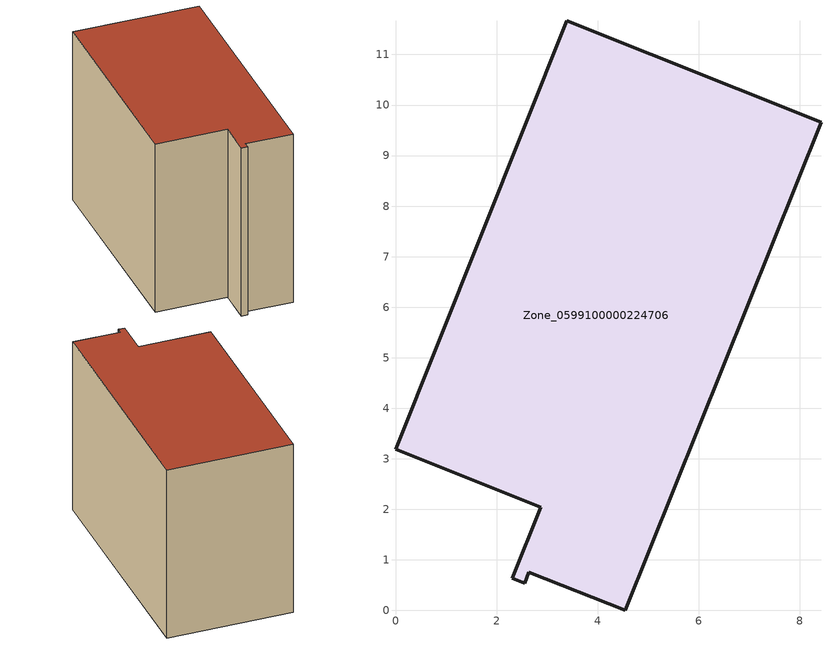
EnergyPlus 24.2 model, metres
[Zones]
Zone_0599100000224706
 floor ground (C_G): 3.39,11.67 8.42,9.66 4.55,0 2.64,0.76 2.56,0.54 2.31,0.64 2.87,2.04 0,3.19 z0.21
 wall outside (C_F): 2.31,0.64 2.56,0.54 2.64,0.76 4.55,0 8.42,9.66 3.39,11.67 0,3.19 2.87,2.04 2.31,0.64 z0.21:8.09
 roof outside (C_R): 3.39,11.67 0,3.19 2.87,2.04 2.31,0.64 2.56,0.54 2.64,0.76 4.55,0 8.42,9.66 z8.09
[BUILDING]
Pand.0599100000224706: North Axis=0; Terrain=City; Loads Convergence Tolerance Value=0.04; Temperature Convergence Tolerance Value=0.4; Solar Distribution=FullExterior; Maximum Number of Warmup Days=25; Minimum Number of Warmup Days=1
[Site:Location]
Rotterdam.The.Hague.AP_ZH_NLD Design_Conditions: Latitude=51.96; Longitude=4.45; Time Zone=1; Elevation=-4.5
[SITE:GROUNDTEMPERATURE:BUILDINGSURFACE]
18, 18, 18, 18, 18, 18, 18, 18, 18, 18, 18, 18
[MATERIAL] Thermal Absorptance=0.9; Solar Absorptance=0.7; Visible Absorptance=0.7
Name | Roughness | Thickness | Conductivity | Density | Specific Heat
G.TI.1975-1991 | MediumSmooth | 0.15 | 0.288461 | 540 | 1210
F.TI.1975-1991 | Rough | 0.3 | 0.230769 | 1920 | 840
R.TI.1975-1991 | MediumRough | 0.2 | 0.153846 | 1500 | 1000
[CONSTRUCTION]
C_G: G.TI.1975-1991
C_F: F.TI.1975-1991
C_R: R.TI.1975-1991
[ZONE]
Zone_0599100000224706: Type=1; Multiplier=1; Ceiling Height=Autocalculate; Volume=Autocalculate; Floor Area=autocalculate; Part of Total Floor Area=Yes
[ZONEINFILTRATION:DESIGNFLOWRATE]
Infil_Zone_0599100000224706: Zone or ZoneList or Space or SpaceList=Zone_0599100000224706; Schedule=AlwaysOn; Design Flow Rate Calculation Method=Flow/Area; Flow Rate per Floor Area=0.003; Constant Term Coefficient=1; Temperature Term Coefficient=0; Velocity Term Coefficient=0; Velocity Squared Term Coefficient=0
[HVACTEMPLATE:ZONE:IDEALLOADSAIRSYSTEM]
Zone_0599100000224706: Maximum Heating Supply Air Temperature=50; Minimum Cooling Supply Air Temperature=13; Maximum Heating Supply Air Humidity Ratio=0.0156; Minimum Cooling Supply Air Humidity Ratio=0.0077; Heating Limit=NoLimit; Cooling Limit=NoLimit; Dehumidification Control Type=ConstantSensibleHeatRatio; Cooling Sensible Heat Ratio=0.7; Dehumidification Setpoint=60; Humidification Control Type=None; Humidification Setpoint=30; Outdoor Air Method=None; Outdoor Air Flow Rate per Person=0.00944; Outdoor Air Flow Rate per Zone Floor Area=0; Outdoor Air Flow Rate per Zone=0; Demand Controlled Ventilation Type=None; Outdoor Air Economizer Type=NoEconomizer; Heat Recovery Type=None; Sensible Heat Recovery Effectiveness=0.7; Latent Heat Recovery Effectiveness=0.65
[ZONECONTROL:THERMOSTAT]
ThermostatControl_Zone_0599100000224706: Zone or ZoneList=Zone_0599100000224706; Control Type Schedule=DualSetpointControlType; Control 1=Thermostat_Zone_0599100000224706; Temperature Difference Between Cutout And Setpoint=0
[THERMOSTATSETPOINT:DUALSETPOINT]
Thermostat_Zone_0599100000224706: Heating Setpoint Temperature Schedule=HeatingSetpoint_Zone_0599100000224706; Cooling Setpoint Temperature Schedule=CoolingSetpoint_Zone_0599100000224706
[SCHEDULE:COMPACT]
HeatingSetpoint_Zone_0599100000224706: Through: 12/31, For: AllDays, Until: 24:00, 21
CoolingSetpoint_Zone_0599100000224706: Through: 12/31, For: AllDays, Until: 24:00, 24
DualSetpointControlType: Through: 12/31, For: AllDays, Until: 24:00, 4
AlwaysOn: Through: 12/31, For: AllDays, Until: 24:00, 1
